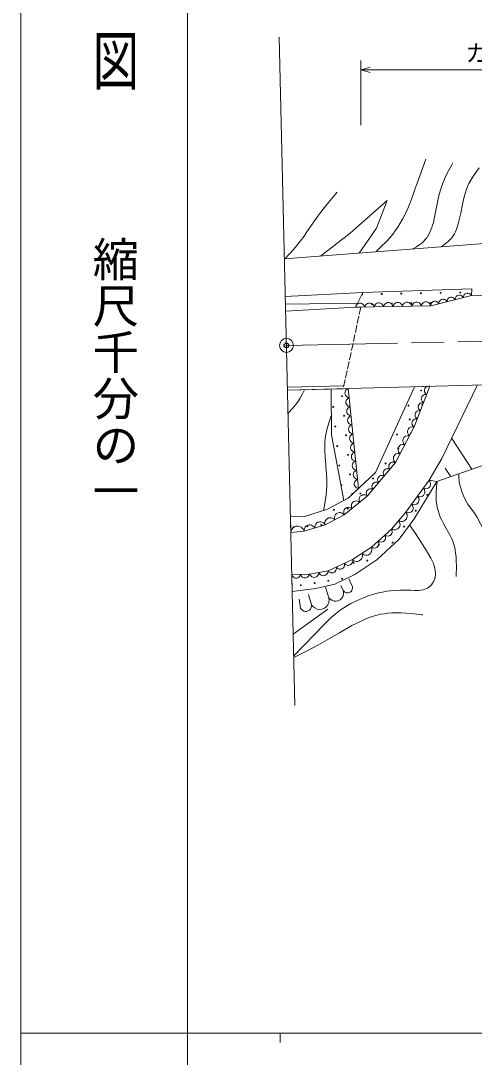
# Model space of a CAD drawing. Units: millimetres, scale not verified. Extents: x -71087 to 568913, y -90349 to 269651.
# Drawn here: x -71087 to -22110, y 92060 to 203883 of the extents above; entities that cross this region are included whole.
import ezdxf
from ezdxf.enums import TextEntityAlignment as Align

# ---------------------------------------------------------------- set-up
doc = ezdxf.new("R2010")
doc.units = ezdxf.units.MM
doc.header["$LTSCALE"] = 1000
doc.header["$PDMODE"] = 32
doc.header["$PDSIZE"] = 500
doc.linetypes.add('CHAIN', pattern=[18.5, 12, -1.5, 3.5, -1.5])
doc.linetypes.add('USER1', pattern=[1, 0.8, -0.2])
for name, color, linetype, lineweight in [('M-BGD', 7, 'Continuous', 13), ('M-BMK-LINE', 2, 'CHAIN', 13), ('M-BMK-SRVR', 3, 'Continuous', 13), ('M-STR-STR1', 1, 'Continuous', 13), ('M-STR-TXT', 7, 'Continuous', 13), ('M-TTL', 2, 'Continuous', 13), ('M-TTL-BAND', 7, 'Continuous', 13)]:
    doc.layers.add(name, color=color, linetype=linetype, lineweight=lineweight)
doc.layers.add('M-OTRS', color=6, linetype='Continuous')
doc.styles.add('@ＭＳ ゴシック', font='')
doc.styles.add('ＭＳ ゴシック', font='')
doc.styles.get('@ＭＳ ゴシック').set_extended_font_data('@MS Gothic')
doc.styles.get('ＭＳ ゴシック').set_extended_font_data('MS Gothic')

# ---------------------------------------------------------------- blocks, each defined once
blk = doc.blocks.new('BUHIN1')
at = {"color": 3, "linetype": 'Continuous', "lineweight": 13}
for radius in [750, 22.5]:
    blk.add_circle((0, 0), radius, dxfattribs=at)
blk = doc.blocks.new('BUHIN10')
at = {"color": 6, "linetype": 'Continuous', "lineweight": 13}
for radius in [50, 1.5]:
    blk.add_circle((0, 0), radius, dxfattribs=at)
blk = doc.blocks.new('BUHIN3')
at = {"color": 7, "linetype": 'Continuous', "lineweight": 13}
blk.add_lwpolyline([(0, -500), (115, -462.5), (212.5, -402.5), (322.5, -305), (382.5, -195), (420, -77.5), (420, 77.5), (382.5, 195), (322.5, 305), (212.5, 402.5), (115, 460), (0, 500)], dxfattribs=at)
blk = doc.blocks.new('BUHIN6')
at = {"color": 7, "linetype": 'Continuous', "lineweight": 13}
blk.add_lwpolyline([(0, -1000), (230, -925), (425, -805), (645, -610), (765, -390), (840, -155), (840, 155), (765, 390), (645, 610), (425, 805), (230, 920), (0, 1000)], dxfattribs=at)
blk = doc.blocks.new('BUHIN8')
at = {"color": 7, "linetype": 'Continuous', "lineweight": 13}
blk.add_lwpolyline([(-288, -1000), (0, 0), (285, -1000)], dxfattribs=at)

msp = doc.modelspace()

# ---------------------------------------------------------------- linework, layer by layer
at = {"layer": 'M-BGD'}
for p, q in [((-35518, 180970), (-31501, 184485)), ((-31501, 184485), (-32672, 181514)), ((-32672, 181514), (-34553, 178809)), ((-14362, 180361), (-42612, 178190)), ((-38698, 178491), (-35518, 180970)), ((-34144, 174549), (-42517, 174135)), ((-34954, 172971), (-34144, 174549)), ((-34144, 174549), (-22366, 174954)), ((-22366, 174954), (-22406, 174225)), ((-34725, 173417), (-42497, 173290)), ((-22406, 174225), (-26818, 173133)), ((-22406, 174225), (-17286, 174417)), ((-26818, 173133), (-34954, 172971)), ((-42281, 164021), (-18902, 164665)), ((-32788, 155161), (-28559, 164399)), ((-26926, 164444), (-28607, 160062)), ((-28559, 164399), (-26926, 164444)), ((-25599, 156655), (-21755, 164586)), ((-37565, 164151), (-35716, 164202)), ((-37539, 159210), (-37565, 164151)), ((-35716, 164202), (-34609, 153429)), ((-28607, 160062), (-30625, 156218)), ((-36196, 152120), (-37539, 159210)), ((-22380, 155490), (-24550, 158818)), ((-26979, 154303), (-25599, 156655)), ((-30625, 156218), (-33653, 152614)), ((-21024, 155960), (-26164, 154178)), ((-24685, 154757), (-25254, 155629)), ((-35719, 152374), (-32788, 155161)), ((-34609, 153429), (-35719, 152374)), ((-29486, 150855), (-26979, 154303)), ((-26164, 154178), (-28609, 150134)), ((-26979, 154303), (-26164, 154178)), ((-26164, 154178), (-26979, 154303)), ((-37977, 151173), (-35719, 152374)), ((-35719, 152374), (-36196, 152120)), ((-33653, 152614), (-36151, 150596)), ((-40428, 150404), (-37977, 151173)), ((-41962, 150358), (-40428, 150404)), ((-41922, 148672), (-41962, 150358)), ((-36151, 150596), (-38217, 149491)), ((-31053, 149037), (-29486, 150855)), ((-28609, 150134), (-30238, 147940)), ((-40476, 148818), (-41922, 148672)), ((-38217, 149491), (-40476, 148818)), ((-33216, 147094), (-31053, 149037)), ((-30238, 147940), (-32621, 145715)), ((-35253, 145746), (-33216, 147094)), ((-37886, 144524), (-35253, 145746)), ((-32621, 145715), (-35003, 144148)), ((-39892, 144179), (-37886, 144524)), ((-41817, 144148), (-39924, 144179)), ((-41774, 142297), (-41817, 144148)), ((-39924, 144179), (-39892, 144179)), ((-35003, 144148), (-37165, 143082)), ((-35271, 142804), (-35666, 143661)), ((-39234, 142643), (-41774, 142297)), ((-37165, 143082), (-39234, 142643)), ((-37807, 141619), (-38169, 142771)), ((-36259, 142409), (-36522, 142969)), ((-40870, 140499), (-41002, 141487)), ((-39684, 140861), (-40013, 141981)), ((-41666, 137697), (-37925, 140399))]:
    msp.add_line(p, q, dxfattribs=at)
for points in [[(-32714, 179003), (-32169, 179515), (-31631, 180048), (-31208, 180510), (-30915, 180864), (-30638, 181232), (-30365, 181628), (-30109, 182036), (-29854, 182480), (-29617, 182933), (-29534, 183104), (-29293, 183632), (-29068, 184176), (-28750, 185017), (-28448, 185875), (-28320, 186243), (-27358, 188963)], [(-28732, 179257), (-28353, 179487), (-27988, 179733), (-27777, 179898), (-27581, 180077), (-27567, 180091), (-27402, 180275), (-27251, 180472), (-27099, 180707), (-26962, 180954), (-26825, 181248), (-26703, 181561), (-26646, 181723), (-26528, 182120), (-26426, 182528), (-26019, 184653), (-25903, 185129), (-25767, 185601), (-25612, 186067), (-25438, 186527), (-25140, 187205), (-24856, 187766), (-24550, 188327), (-24428, 188545)], [(-25676, 179491), (-25300, 179772), (-24941, 180066), (-24739, 180256), (-24552, 180459), (-24387, 180677), (-24258, 180887), (-24146, 181109), (-24027, 181396), (-23923, 181703), (-23843, 181975), (-23696, 182547), (-23569, 183120), (-23382, 184067), (-23273, 184607), (-23144, 185141), (-22964, 185699), (-22834, 186009), (-22682, 186321), (-22477, 186685), (-22255, 187041), (-21583, 188001)], [(-42611, 178169), (-42009, 178810), (-41422, 179463), (-40874, 180133), (-40492, 180656), (-40119, 181200), (-39452, 182184), (-39014, 182790), (-38560, 183385), (-37859, 184256), (-37137, 185123), (-36899, 185406)], [(-40445, 164072), (-40672, 163617), (-40916, 163173), (-40978, 163071), (-41181, 162765), (-41407, 162462), (-41783, 162008), (-42175, 161566), (-42222, 161513)], [(-37550, 161255), (-37768, 160626), (-37966, 159995), (-38067, 159609), (-38150, 159211), (-38166, 159123), (-38215, 158751), (-38245, 158376), (-38259, 157928), (-38252, 157469), (-38211, 156746), (-38150, 156012), (-38123, 155711), (-38069, 155039), (-38035, 154360), (-38038, 153664), (-38067, 153199), (-38117, 152734), (-38217, 152064), (-38338, 151384), (-38403, 151039)], [(-23762, 155010), (-23764, 154619), (-23744, 154231), (-23728, 154092), (-23679, 153819), (-23609, 153549), (-23425, 152997), (-23277, 152611), (-23107, 152226), (-22819, 151715), (-22096, 150759), (-21877, 150417), (-21670, 150056), (-21607, 149943), (-21422, 149613), (-21257, 149275), (-21234, 149220), (-21139, 148961), (-21063, 148694), (-21024, 148521), (-20960, 148159), (-20917, 147794), (-20861, 146959)], [(-26119, 154193), (-26184, 153585), (-26229, 152967), (-26238, 152590), (-26226, 152213), (-26212, 152035), (-26171, 151709), (-26107, 151375), (-26022, 151035), (-25914, 150689), (-25783, 150340), (-25629, 149989), (-25411, 149558), (-24719, 148356), (-24572, 148050), (-24439, 147727), (-24355, 147482), (-24262, 147158), (-24187, 146820), (-24125, 146438), (-24082, 146053), (-24052, 145574), (-24042, 145080), (-24063, 143912)], [(-41612, 135365), (-40475, 136510), (-39349, 137672), (-39225, 137803), (-38567, 138504), (-37888, 139197), (-37525, 139538), (-37143, 139871), (-36910, 140058), (-36558, 140317), (-36194, 140561), (-35792, 140805), (-35371, 141037), (-34904, 141269), (-34427, 141484), (-34046, 141642), (-33569, 141827), (-33087, 141992), (-32694, 142106), (-32299, 142201), (-32036, 142251), (-31591, 142326), (-31135, 142383), (-30637, 142424), (-30131, 142445), (-28989, 142434), (-28553, 142420), (-28121, 142426), (-27880, 142448), (-27646, 142491), (-27457, 142544), (-27276, 142618), (-27162, 142677), (-27013, 142775), (-26866, 142897), (-26732, 143036), (-26614, 143190), (-26517, 143347), (-26434, 143521), (-26431, 143530), (-26370, 143712), (-26330, 143898), (-26307, 144108), (-26305, 144320), (-26324, 144552), (-26365, 144790), (-26370, 144810), (-26436, 145062), (-26525, 145316), (-26651, 145608), (-26801, 145902), (-27162, 146516), (-27809, 147541), (-28474, 148558), (-29091, 149485)], [(-41607, 135177), (-40298, 135841), (-38998, 136522), (-37986, 137083), (-36662, 137860), (-35325, 138622), (-34486, 139048), (-34027, 139256), (-33552, 139449), (-33146, 139595), (-32725, 139723), (-32213, 139846), (-31823, 139915), (-31431, 139962), (-30996, 139994), (-30549, 140006), (-30020, 139998), (-29477, 139969), (-28640, 139895), (-27790, 139799), (-27668, 139785)]]:
    msp.add_lwpolyline(points, dxfattribs=at)
for centre in [(-32110, 174399), (-29989, 174441), (-27869, 174483), (-25748, 174526), (-23627, 174568), (-33150, 173317), (-31029, 173360), (-28908, 173402), (-26787, 173444), (-36386, 163379), (-27849, 163988), (-37332, 162216), (-29213, 162363), (-36169, 161269), (-37116, 160105), (-29083, 160869), (-35952, 159159), (-30448, 159245), (-36899, 157995), (-30318, 157750), (-35735, 157049), (-36682, 155885), (-31682, 156126), (-35518, 154938), (-33046, 154502), (-34411, 152878), (-27191, 152736), (-37270, 151123), (-35775, 151253), (-28438, 151021), (-41623, 149239), (-40128, 149369), (-38634, 149499), (-29686, 149305), (-30934, 147589), (-32416, 147356), (-35145, 145406), (-33663, 145640), (-39356, 143223), (-37874, 143456), (-36393, 143690), (-40838, 142989)]:
    msp.add_circle(centre, 50, dxfattribs=at)
for centre, start, end in [((-34231, 174357), 230.71626, 74.9843), ((-27719, 162493), 12.68573, 305.32386), ((-28953, 159375), 77.58505, 227.01621), ((-36465, 153775), 219.20639, 162.23909), ((-35301, 152828), 347.34223, 279.76972)]:
    msp.add_arc(centre, 50, start, end, dxfattribs=at)
at = {"layer": 'M-BMK-LINE', "linetype": 'Continuous'}
msp.add_line((-43170, 202107), (-41487, 130000), dxfattribs=at)
at = {"layer": 'M-BMK-LINE'}
msp.add_line((-42394, 168857), (32627, 170449), dxfattribs=at)
at = {"layer": 'M-OTRS'}
msp.add_point((-42394, 168857), dxfattribs=at)
at = {"layer": 'M-STR-STR1'}
for p, q in [((-34954, 172971), (-42480, 172565)), ((-34954, 172971), (-34359, 172983)), ((-36198, 164495), (-42289, 164354)), ((-36265, 164187), (-42281, 164021))]:
    msp.add_line(p, q, dxfattribs=at)
at = {"layer": 'M-STR-STR1', "linetype": 'USER1'}
msp.add_line((-34359, 172983), (-36265, 164187), dxfattribs=at)
at = {"layer": 'M-STR-TXT'}
for p, q in [((-34359, 192603), (-34359, 199603)), ((-34359, 198603), (17279, 198603))]:
    msp.add_line(p, q, dxfattribs=at)
at = {"layer": 'M-TTL'}
msp.add_line((-71087, 269651), (-71087, -90349), dxfattribs=at)
at = {"layer": 'M-TTL-BAND'}
for p, q in [((-53087, 259651), (-53087, -90349)), ((-71087, 94651), (467913, 94651)), ((-43087, 94651), (-43087, 93651))]:
    msp.add_line(p, q, dxfattribs=at)

# ---------------------------------------------------------------- block references
at = {"layer": 'M-BGD'}
for name, p, xscale, yscale, rotation in [('BUHIN3', (-22847, 174116), 0.909051, 0.909051, 103.91249), ('BUHIN3', (-34445, 172981), 1.017168, 1.017168, 91.14006), ('BUHIN3', (-33428, 173001), 1.017168, 1.017168, 91.14006), ('BUHIN3', (-32411, 173021), 1.017168, 1.017168, 91.14006), ('BUHIN3', (-31394, 173042), 1.017168, 1.017168, 91.14006), ('BUHIN3', (-30377, 173062), 1.017168, 1.017168, 91.14006), ('BUHIN3', (-29360, 173082), 1.017168, 1.017168, 91.14006), ('BUHIN3', (-28344, 173102), 1.017168, 1.017168, 91.14006), ('BUHIN3', (-27327, 173122), 1.017168, 1.017168, 91.14006), ('BUHIN3', (-26377, 173242), 0.909051, 0.909051, 103.91249), ('BUHIN3', (-25495, 173460), 0.909051, 0.909051, 103.91249), ('BUHIN3', (-24612, 173679), 0.909051, 0.909051, 103.91249), ('BUHIN3', (-23730, 173898), 0.909051, 0.909051, 103.91249), ('BUHIN3', (-27094, 164006), 0.9386499, 0.9386499, 159.00475), ('BUHIN3', (-35666, 163712), 0.9845167, 0.9845167, 185.86763), ('BUHIN3', (-27430, 163129), 0.9386499, 0.9386499, 159.00475), ('BUHIN3', (-35565, 162733), 0.9845167, 0.9845167, 185.86763), ('BUHIN3', (-35465, 161753), 0.9845167, 0.9845167, 185.86763), ('BUHIN3', (-27766, 162253), 0.9386499, 0.9386499, 159.00475), ('BUHIN3', (-35364, 160774), 0.9845167, 0.9845167, 185.86763), ('BUHIN3', (-28439, 160500), 0.9386499, 0.9386499, 159.00475), ('BUHIN3', (-28103, 161377), 0.9386499, 0.9386499, 159.00475), ('BUHIN3', (-35263, 159795), 0.9845167, 0.9845167, 185.86763), ('BUHIN3', (-28859, 159582), 1.085417, 1.085417, 152.30053), ('BUHIN3', (-35163, 158815), 0.9845167, 0.9845167, 185.86763), ('BUHIN3', (-29364, 158621), 1.085417, 1.085417, 152.30053), ('BUHIN3', (-35062, 157836), 0.9845167, 0.9845167, 185.86763), ('BUHIN3', (-29869, 157660), 1.085417, 1.085417, 152.30053), ('BUHIN3', (-34961, 156857), 0.9845167, 0.9845167, 185.86763), ('BUHIN3', (-30373, 156699), 1.085417, 1.085417, 152.30053), ('BUHIN3', (-34861, 155877), 0.9845167, 0.9845167, 185.86763), ('BUHIN3', (-31533, 155137), 0.9413147, 0.9413147, 139.96974), ('BUHIN3', (-30928, 155858), 0.9413147, 0.9413147, 139.96974), ('BUHIN3', (-34760, 154898), 0.9845167, 0.9845167, 185.86763), ('BUHIN3', (-34660, 153919), 0.9845167, 0.9845167, 185.86763), ('BUHIN3', (-32139, 154416), 0.9413147, 0.9413147, 139.96974), ('BUHIN3', (-33350, 152975), 0.9413147, 0.9413147, 139.96974), ('BUHIN3', (-32744, 153695), 0.9413147, 0.9413147, 139.96974), ('BUHIN3', (-27919, 153010), 1.065803, 1.065803, 323.97263), ('BUHIN3', (-27292, 153872), 1.065803, 1.065803, 323.97263), ('BUHIN3', (-34902, 151605), 1.070632, 1.070632, 128.92754), ('BUHIN3', (-34069, 152278), 1.070632, 1.070632, 128.92754), ('BUHIN3', (-28546, 152148), 1.065803, 1.065803, 323.97263), ('BUHIN3', (-36668, 150320), 1.171604, 1.171604, 118.1416), ('BUHIN3', (-35735, 150932), 1.070632, 1.070632, 128.92754), ('BUHIN3', (-29173, 151286), 1.065803, 1.065803, 323.97263), ('BUHIN3', (-38782, 149323), 1.178237, 1.178237, 106.58734), ('BUHIN3', (-37701, 149767), 1.171604, 1.171604, 118.1416), ('BUHIN3', (-30662, 149492), 1.200102, 1.200102, 319.23639), ('BUHIN3', (-29878, 150401), 1.200102, 1.200102, 319.23639), ('BUHIN3', (-41199, 148745), 1.454035, 1.454035, 95.78324), ('BUHIN3', (-39911, 148986), 1.178237, 1.178237, 106.58734), ('BUHIN3', (-31414, 148713), 0.969182, 0.969182, 311.9413), ('BUHIN3', (-32856, 147418), 0.969182, 0.969182, 311.9413), ('BUHIN3', (-32135, 148066), 0.969182, 0.969182, 311.9413), ('BUHIN3', (-33725, 146757), 1.221402, 1.221402, 303.48617), ('BUHIN3', (-35692, 145542), 0.9676039, 0.9676039, 294.90477), ('BUHIN3', (-34744, 146083), 1.221402, 1.221402, 303.48617), ('BUHIN3', (-39391, 144265), 1.017707, 1.017707, 279.75242), ('BUHIN3', (-38388, 144438), 1.017707, 1.017707, 279.75242), ('BUHIN3', (-37447, 144728), 0.9676039, 0.9676039, 294.90477), ('BUHIN3', (-36570, 145135), 0.9676039, 0.9676039, 294.90477), ('BUHIN3', (-41344, 144156), 0.9467418, 0.9467418, 270.93525), ('BUHIN3', (-40397, 144171), 0.9467418, 0.9467418, 270.93525), ('BUHIN3', (-39908, 144179), 0.03134376, 0.03134376, 270), ('BUHIN6', (-37033, 142014), 0.8690988, 0.8690988, 297.0506), ('BUHIN6', (-35765, 142607), 0.5321166, 0.5321166, 291.80141), ('BUHIN6', (-38745, 141240), 1.012249, 1.012249, 291.97451), ('BUHIN6', (-40277, 140680), 0.6199283, 0.6199283, 286.99082)]:
    msp.add_blockref(name, p, dxfattribs=dict(at, xscale=xscale, yscale=yscale, rotation=rotation))
at = {"layer": 'M-BMK-SRVR'}
msp.add_blockref('BUHIN1', (-42394, 168857), dxfattribs=at)
at = {"layer": 'M-OTRS'}
msp.add_blockref('BUHIN10', (-42394, 168857), dxfattribs=at)
at = {"layer": 'M-STR-TXT', "rotation": 90}
msp.add_blockref('BUHIN8', (-34359, 198603), dxfattribs=at)

# ---------------------------------------------------------------- texts
at = {"layer": 'M-STR-TXT', "style": 'ＭＳ ゴシック'}
msp.add_text('ガードレール', height=1833, dxfattribs=at).set_placement((-23014, 198943), align=Align.BOTTOM_LEFT)
at = {"layer": 'M-TTL-BAND', "style": '@ＭＳ ゴシック', "width": 1.4}
msp.add_text('平  面  図', height=3666, rotation=270, dxfattribs=at).set_placement((-63810, 231126), align=Align.BOTTOM_LEFT)
at = {"layer": 'M-TTL-BAND', "style": '@ＭＳ ゴシック'}
msp.add_text('縮尺千分の一', height=3666, rotation=270, dxfattribs=at).set_placement((-63810, 180682), align=Align.BOTTOM_LEFT)

doc.saveas('drawing.dxf')
